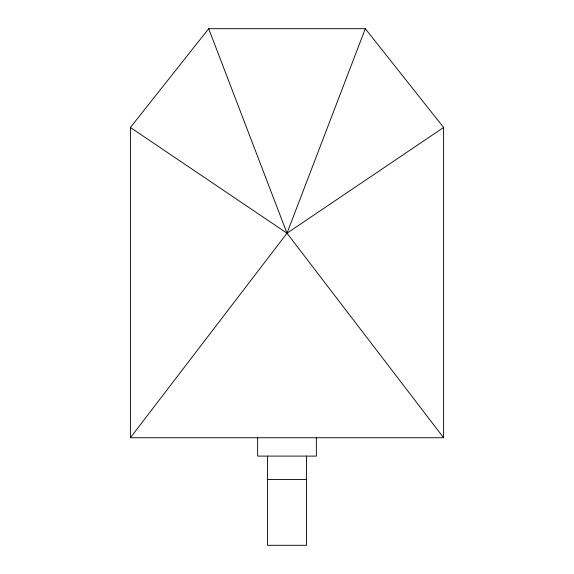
<?xml version="1.0" encoding="UTF-8"?>
<svg xmlns="http://www.w3.org/2000/svg" width="574" height="574" viewBox="0 0 574 574"><rect width="100%" height="100%" fill="white"/><g stroke="black" fill="none" stroke-linecap="round" stroke-linejoin="round"><path stroke-width="0.86" d="M365.301 28.7L287 233.216L130.398 437.732L443.602 437.732L443.602 127.471L365.301 28.7L208.699 28.7L130.398 127.471L130.398 437.732M443.602 127.471L287 233.216L130.398 127.471M267.427 479.462L306.573 479.462M443.602 437.732L287 233.216L208.699 28.7M316.36 437.732L316.36 456.1L257.64 456.1L257.64 437.732M306.573 456.1L306.573 545.3L267.427 545.3L267.427 456.1"/></g></svg>
